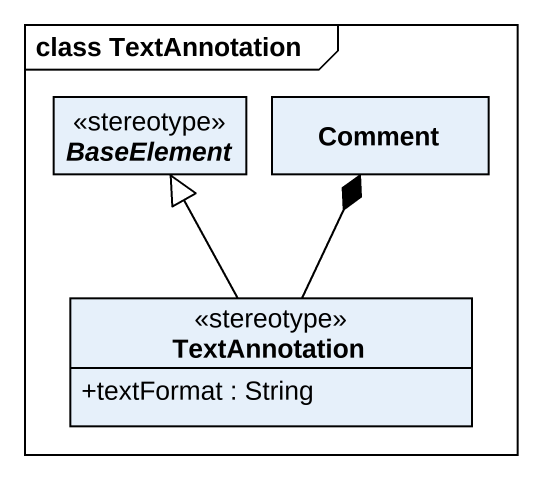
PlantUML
@startuml
mainframe class TextAnnotation
hide circle
hide empty members
skinparam classAttributeIconSize 0
abstract class BaseElement <<stereotype>>
class Comment
class TextAnnotation <<stereotype>> {
  +textFormat : String
}
TextAnnotation -up-|> BaseElement
TextAnnotation -up-* Comment
@enduml
